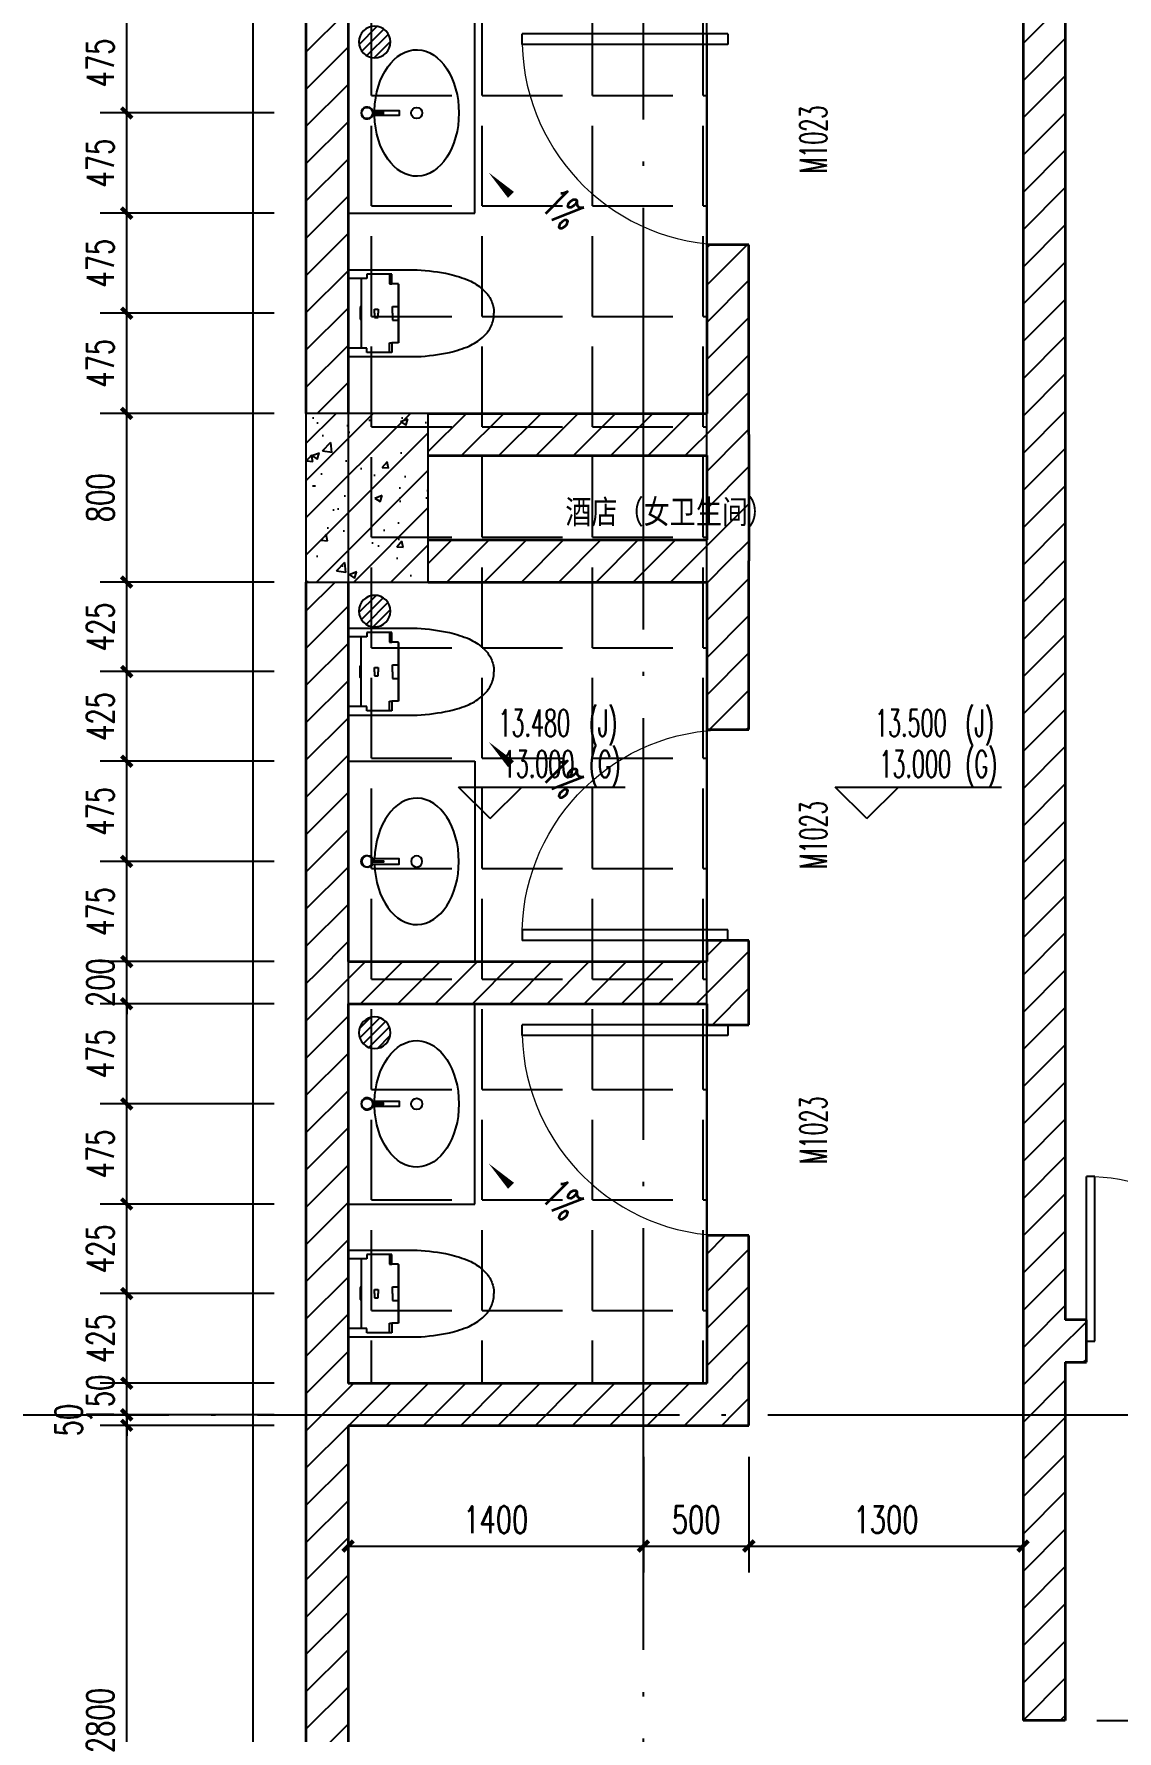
# Model space of a CAD drawing. Header units: millimetres. Extents: x 434053 to 1059003, y -2417481 to 936527.
# Drawn here: x 547940 to 553075, y -2126572 to -2118522 of the extents above; entities that cross this region are included whole.
import ezdxf

# ---------------------------------------------------------------- set-up
doc = ezdxf.new("R2010")
doc.units = ezdxf.units.MM
doc.header["$LTSCALE"] = 1000
doc.header["$MEASUREMENT"] = 0
doc.linetypes.add('DOTE', pattern=[2.42, 2, -0.2, 0.02, -0.2])
doc.layers.get('Defpoints').update_dxf_attribs({"color": 6})
for name, color, linetype in [('A-ANNO-DIMS', 3, 'Continuous'), ('A-ANNO-ELEV', 3, 'Continuous'), ('A-AXIS', 16, 'DOTE'), ('A-COLS', 6, 'Continuous'), ('A-WALL-PATT', 8, 'Continuous'), ('DIM_SYMB', 3, 'Continuous'), ('fur2023', 252, 'Continuous'), ('PUB_HATCH', 8, 'Continuous'), ('PUB_TEXT', 7, 'Continuous'), ('STAIR', 2, 'Continuous'), ('WINDOW', 4, 'Continuous'), ('WINDOW_TEXT', 7, 'Continuous')]:
    doc.layers.add(name, color=color, linetype=linetype)
doc.layers.add('A-ANNO-TEXT', color=7, linetype='Continuous', lineweight=25)
doc.layers.add('A-WALL', color=5, linetype='Continuous', lineweight=35)
doc.styles.add('_TCH_DIM', font='SIMPLEX.shx', dxfattribs={"width": 0.8, "height": 3, "bigfont": 'GBCBIG.shx'})
doc.styles.add('_TCH_DIM_T3', font='SIMPLEX', dxfattribs={"width": 0.705882, "bigfont": 'GBCBIG'})
doc.styles.add('_TCH_WINDOW', font='SIMPLEX.shx', dxfattribs={"width": 0.8, "height": 3.5, "bigfont": 'GBCBIG.shx'})
doc.styles.add('TITXV', font='', dxfattribs={"width": 0.8})
doc.styles.get('TITXV').set_extended_font_data('SimSun')
doc.dimstyles.new('_TCH_ARCH&&50', dxfattribs={"dimtxt": 127.5, "dimasz": 50, "dimexe": 125, "dimexo": 150, "dimgap": 61.25, "dimtad": 1, "dimdec": 0, "dimzin": 0, "dimdsep": 46, "dimtxsty": '_TCH_DIM_T3', "dimblk": 'ARCHTICK', "dimcen": 0.09, "dimclrt": 7, "dimazin": 2, "dimtfac": 1, "dimtdec": 0, "dimtix": 1, "dimtmove": 2, "dimatfit": 3, "dimfxl": 1, "dimtolj": 1, "dimtzin": 0, "dimarcsym": 0})
pattern_1 = [(45, (-1713816.56, -1462893.01), (-88.388383, 88.388383), [])]

# ---------------------------------------------------------------- blocks, each defined once
blk = doc.blocks.new('A$C3E4953DA')
at = {"layer": 'A-AXIS'}
for p, q in [((-1950.7, -5859), (-1950.7, 16732.8)), ((-6200, 7356.3), (3500, 7356.3))]:
    blk.add_line(p, q, dxfattribs=at)
blk = doc.blocks.new('dgasdgghVanity 2')
blk.add_line((484.4, 487.3), (473.9, 487.3))
blk.add_lwpolyline([(0, 950), (0, 0), (600, 0), (600, 950)], close=True)
at = {"ltscale": 0.3}
for points in [[(484.4, 462.6), (358.2, 462.6), (358.2, 487.3), (484.4, 487.3)], [(484.2, 478.2), (432, 478.2), (432, 471.7), (484.2, 471.7)]]:
    blk.add_lwpolyline(points, dxfattribs=at)
for centre, radius in [((275, 475), 26.7), ((510, 475), 26)]:
    blk.add_circle(centre, radius, dxfattribs=at)
blk.add_arc((510, 475), 28.6, 205.583, 154.417, dxfattribs=at)
at = {"ltscale": 0.3, "extrusion": (0, 0, -1)}
blk.add_ellipse((275, 475), major_axis=(0, 300), ratio=0.666667, start_param=1.611975, end_param=7.812803, dxfattribs=at)
blk = doc.blocks.new('dgasdgghCES9786-2')
for p, q in [((0, 205.7), (328.7, 205.7)), ((0, 205.7), (0, -205.7)), ((89.9, 165.1), (0, 165.1)), ((89.9, 165.1), (0, 165.1)), ((62.8, 165.1), (62.8, -165.1)), ((196.7, 185.5), (89.9, 185.5)), ((89.9, 185.5), (89.9, 165.1)), ((89.9, 185.5), (89.9, 165.1)), ((208.7, 185.5), (196.7, 185.5)), ((196.7, 185.5), (196.7, 139.9)), ((208.7, 139.9), (208.7, 185.5)), ((196.7, 139.9), (208.7, 139.9)), ((240, 139.9), (208.7, 139.9)), ((240, -137.4), (240, 139.9)), ((240, 137.4), (240, -139.9)), ((57.8, 27.4), (57.8, -27.4)), ((126, 0), (126, 19.6)), ((126, 19.6), (142.9, 19.6)), ((126, 0), (126, -19.6)), ((142.9, 19.6), (142.9, 0)), ((142.9, -19.6), (142.9, 0)), ((210.8, 0), (210.8, 32.1)), ((210.8, 32.1), (240, 32.1)), ((210.8, 0), (210.8, -32.1)), ((126, -19.6), (142.9, -19.6)), ((210.8, -32.1), (240, -32.1)), ((196.7, -185.5), (196.7, -139.9)), ((196.7, -139.9), (208.7, -139.9)), ((240, -139.9), (208.7, -139.9)), ((208.7, -139.9), (208.7, -185.5)), ((89.9, -165.1), (0, -165.1)), ((0, -205.7), (328.7, -205.7)), ((89.9, -185.5), (89.9, -165.1)), ((196.7, -185.5), (89.9, -185.5)), ((208.7, -185.5), (196.7, -185.5))]:
    blk.add_line(p, q)
at = {"elevation": 0}
for points in [[(328.7, 205.7, -0.036975), (483.7, 185.8, -0.031573), (576.5, 155.9, -0.063048), (640.8, 114.5, -0.079558), (674.9, 74.1, -0.085202), (694.7, 19, -0.029079), (695, 0, -0.420896)], [(328.7, -205.7, 0.036975), (483.7, -185.8, 0.031573), (576.5, -155.9, 0.063048), (640.8, -114.5, 0.079558), (674.9, -74.1, 0.085202), (694.7, -19, 0.029079), (695, 0, 0.420896)]]:
    blk.add_lwpolyline(points, format="xyb", dxfattribs=at)
for points in [[(62.8, 33), (57.6, 27.1)], [(62.8, -33), (57.6, -27.1)]]:
    blk.add_lwpolyline(points, dxfattribs=at)
blk = doc.blocks.new('adfasdfdgdf')
at = {"layer": 'fur2023', "rotation": 180}
for p in [(-5000, 15525.7, 0), (-5000, 10825.7, 0)]:
    blk.add_blockref('dgasdgghVanity 2', p, dxfattribs=at)
at = {"layer": 'fur2023', "extrusion": (-0.103799, 1.34073e-13, -0.994598), "xscale": -1, "rotation": 89.99999925633088}
for p in [(-14100.7, 5569.8, 581.3), (-9450.7, 5569.8, 581.3)]:
    blk.add_blockref('dgasdgghCES9786-2', p, dxfattribs=at)
at = {"layer": 'fur2023', "extrusion": (-0.103799, -1.33449e-13, -0.994598), "rotation": 270.000000743669}
blk.add_blockref('dgasdgghCES9786-2', (-12400.7, 5569.8, 581.3), dxfattribs=at)
at = {"layer": 'fur2023', "xscale": -1}
blk.add_blockref('dgasdgghVanity 2', (-5000, 11025.7, 0), dxfattribs=at)
blk = doc.blocks.new('fdshf')
at = {"layer": 'STAIR'}
h = blk.add_hatch(dxfattribs=at)
h.set_pattern_fill('ANSI31', color=8, scale=20, style=0)
h.set_pattern_definition([(45, (-83487.75, 15410.437), (-22.45064, 22.45064), [])])
edge = h.paths.add_edge_path()
edge.add_arc((0, 0), 75, 0, 360)
blk.add_circle((0, 0), 75, dxfattribs=at)
blk = doc.blocks.new('_ArchTick')
at = {"color": 0, "linetype": 'ByBlock', "const_width": 0.4}
blk.add_lwpolyline([(-0.5, -0.5), (0.5, 0.5)], dxfattribs=at)
blk = doc.blocks.new('*D817')
at = {"layer": 'A-ANNO-DIMS', "color": 0, "lineweight": -2, "transparency": 16777216}
for p, q in [((552979.8, -2125071.7), (553686.3, -2125071.7)), ((553561.3, -2126521.7), (553561.3, -2125071.7)), ((552979.8, -2126521.7), (553686.3, -2126521.7))]:
    blk.add_line(p, q, dxfattribs=at)
at = {"layer": 'Defpoints', "color": 0, "transparency": 16777216}
for p in [(552829.8, -2125071.7), (553561.3, -2125071.7), (552829.8, -2126521.7)]:
    blk.add_point(p, dxfattribs=at)
at = {"layer": 'A-ANNO-DIMS', "color": 0, "lineweight": -2, "transparency": 16777216, "xscale": 50, "yscale": 50, "zscale": 50}
for p, rotation in [((553561.3, -2125071.7), 90), ((553561.3, -2126521.7), 270)]:
    blk.add_blockref('_ArchTick', p, dxfattribs=dict(at, rotation=rotation))
at = {"layer": 'A-ANNO-DIMS', "color": 7, "transparency": 16777216, "insert": (553436.3, -2125796.7), "char_height": 127.5, "attachment_point": 5, "rotation": 90, "style": '_TCH_DIM_T3'}
blk.add_mtext('\\A1;1450', dxfattribs=at)
blk = doc.blocks.new('*D818')
at = {"layer": 'A-ANNO-DIMS', "color": 0, "lineweight": -2, "transparency": 16777216}
for p, q in [((552979.8, -2126521.7), (553686.3, -2126521.7)), ((553561.3, -2127921.7), (553561.3, -2126521.7)), ((552979.8, -2127921.7), (553686.3, -2127921.7))]:
    blk.add_line(p, q, dxfattribs=at)
at = {"layer": 'Defpoints', "color": 0, "transparency": 16777216}
for p in [(552829.8, -2126521.7), (553561.3, -2126521.7), (552829.8, -2127921.7)]:
    blk.add_point(p, dxfattribs=at)
at = {"layer": 'A-ANNO-DIMS', "color": 0, "lineweight": -2, "transparency": 16777216, "xscale": 50, "yscale": 50, "zscale": 50}
for p, rotation in [((553561.3, -2126521.7), 90), ((553561.3, -2127921.7), 270)]:
    blk.add_blockref('_ArchTick', p, dxfattribs=dict(at, rotation=rotation))
at = {"layer": 'A-ANNO-DIMS', "color": 7, "transparency": 16777216, "insert": (553436.3, -2127221.7), "char_height": 127.5, "attachment_point": 5, "rotation": 90, "style": '_TCH_DIM_T3'}
blk.add_mtext('\\A1;1400', dxfattribs=at)
blk = doc.blocks.new('*D824')
at = {"layer": 'A-ANNO-DIMS', "color": 0, "lineweight": -2, "transparency": 16777216}
for p, q in [((551329.8, -2125271.7), (551329.8, -2125819.1)), ((552629.8, -2125271.7), (552629.8, -2125819.1)), ((551329.8, -2125694.1), (552629.8, -2125694.1))]:
    blk.add_line(p, q, dxfattribs=at)
at = {"layer": 'Defpoints', "color": 0, "transparency": 16777216}
for p in [(551329.8, -2125121.7), (552629.8, -2125121.7), (552629.8, -2125694.1)]:
    blk.add_point(p, dxfattribs=at)
at = {"layer": 'A-ANNO-DIMS', "color": 0, "lineweight": -2, "transparency": 16777216, "xscale": 50, "yscale": 50, "zscale": 50, "rotation": 180}
blk.add_blockref('_ArchTick', (551329.8, -2125694.1), dxfattribs=at)
at = {"layer": 'A-ANNO-DIMS', "color": 0, "lineweight": -2, "transparency": 16777216, "xscale": 50, "yscale": 50, "zscale": 50}
blk.add_blockref('_ArchTick', (552629.8, -2125694.1), dxfattribs=at)
at = {"layer": 'A-ANNO-DIMS', "color": 7, "transparency": 16777216, "insert": (551979.8, -2125569.1), "char_height": 127.5, "attachment_point": 5, "style": '_TCH_DIM_T3'}
blk.add_mtext('\\A1;1300', dxfattribs=at)
blk = doc.blocks.new('*D825')
at = {"layer": 'A-ANNO-DIMS', "color": 0, "lineweight": -2, "transparency": 16777216}
for p, q in [((550829.8, -2125271.7), (550829.8, -2125819.1)), ((551329.8, -2125271.7), (551329.8, -2125819.1)), ((550829.8, -2125694.1), (551329.8, -2125694.1))]:
    blk.add_line(p, q, dxfattribs=at)
at = {"layer": 'Defpoints', "color": 0, "transparency": 16777216}
for p in [(550829.8, -2125121.7), (551329.8, -2125121.7), (551329.8, -2125694.1)]:
    blk.add_point(p, dxfattribs=at)
at = {"layer": 'A-ANNO-DIMS', "color": 0, "lineweight": -2, "transparency": 16777216, "xscale": 50, "yscale": 50, "zscale": 50, "rotation": 180}
blk.add_blockref('_ArchTick', (550829.8, -2125694.1), dxfattribs=at)
at = {"layer": 'A-ANNO-DIMS', "color": 0, "lineweight": -2, "transparency": 16777216, "xscale": 50, "yscale": 50, "zscale": 50}
blk.add_blockref('_ArchTick', (551329.8, -2125694.1), dxfattribs=at)
at = {"layer": 'A-ANNO-DIMS', "color": 7, "transparency": 16777216, "insert": (551079.8, -2125569.1), "char_height": 127.5, "attachment_point": 5, "style": '_TCH_DIM_T3'}
blk.add_mtext('\\A1;500', dxfattribs=at)
blk = doc.blocks.new('*D826')
at = {"layer": 'A-ANNO-DIMS', "color": 0, "lineweight": -2, "transparency": 16777216}
for p, q in [((549429.8, -2125271.7), (549429.8, -2125819.1)), ((550829.8, -2125271.7), (550829.8, -2125819.1)), ((549429.8, -2125694.1), (550829.8, -2125694.1))]:
    blk.add_line(p, q, dxfattribs=at)
at = {"layer": 'Defpoints', "color": 0, "transparency": 16777216}
for p in [(549429.8, -2125121.7), (550829.8, -2125121.7), (550829.8, -2125694.1)]:
    blk.add_point(p, dxfattribs=at)
at = {"layer": 'A-ANNO-DIMS', "color": 0, "lineweight": -2, "transparency": 16777216, "xscale": 50, "yscale": 50, "zscale": 50, "rotation": 180}
blk.add_blockref('_ArchTick', (549429.8, -2125694.1), dxfattribs=at)
at = {"layer": 'A-ANNO-DIMS', "color": 0, "lineweight": -2, "transparency": 16777216, "xscale": 50, "yscale": 50, "zscale": 50}
blk.add_blockref('_ArchTick', (550829.8, -2125694.1), dxfattribs=at)
at = {"layer": 'A-ANNO-DIMS', "color": 7, "transparency": 16777216, "insert": (550129.8, -2125569.1), "char_height": 127.5, "attachment_point": 5, "style": '_TCH_DIM_T3'}
blk.add_mtext('\\A1;1400', dxfattribs=at)
blk = doc.blocks.new('*D850')
at = {"layer": 'A-ANNO-DIMS', "color": 0, "lineweight": -2, "transparency": 16777216}
for p, q in [((549079.8, -2125121.7), (548254.8, -2125121.7)), ((548379.8, -2127921.7), (548379.8, -2125121.7)), ((549079.8, -2127921.7), (548254.8, -2127921.7))]:
    blk.add_line(p, q, dxfattribs=at)
at = {"layer": 'Defpoints', "color": 0, "transparency": 16777216}
for p in [(548379.8, -2125121.7), (549229.8, -2125121.7), (549229.8, -2127921.7)]:
    blk.add_point(p, dxfattribs=at)
at = {"layer": 'A-ANNO-DIMS', "color": 0, "lineweight": -2, "transparency": 16777216, "xscale": 50, "yscale": 50, "zscale": 50}
for p, rotation in [((548379.8, -2125121.7), 90), ((548379.8, -2127921.7), 270)]:
    blk.add_blockref('_ArchTick', p, dxfattribs=dict(at, rotation=rotation))
at = {"layer": 'A-ANNO-DIMS', "color": 7, "transparency": 16777216, "insert": (548254.8, -2126521.7), "char_height": 127.5, "attachment_point": 5, "rotation": 90, "style": '_TCH_DIM_T3'}
blk.add_mtext('\\A1;2800', dxfattribs=at)
blk = doc.blocks.new('*D851')
at = {"layer": 'A-ANNO-DIMS', "color": 0, "lineweight": -2, "transparency": 16777216}
for p, q in [((548379.8, -2125071.7), (548379.8, -2125021.7)), ((549079.8, -2125071.7), (548254.8, -2125071.7)), ((548379.8, -2125121.7), (548379.8, -2125071.7)), ((549079.8, -2125121.7), (548254.8, -2125121.7)), ((548379.8, -2125121.7), (548379.8, -2125171.7))]:
    blk.add_line(p, q, dxfattribs=at)
at = {"layer": 'Defpoints', "color": 0, "transparency": 16777216}
for p in [(548379.8, -2125071.7), (549229.8, -2125071.7), (549229.8, -2125121.7)]:
    blk.add_point(p, dxfattribs=at)
at = {"layer": 'A-ANNO-DIMS', "color": 0, "lineweight": -2, "transparency": 16777216, "xscale": 50, "yscale": 50, "zscale": 50}
for p, rotation in [((548379.8, -2125071.7), 270), ((548379.8, -2125121.7), 90)]:
    blk.add_blockref('_ArchTick', p, dxfattribs=dict(at, rotation=rotation))
at = {"layer": 'A-ANNO-DIMS', "color": 7, "transparency": 16777216, "insert": (548104.8, -2125096.7), "char_height": 127.5, "attachment_point": 5, "rotation": 90, "style": '_TCH_DIM_T3'}
blk.add_mtext('\\A1;50', dxfattribs=at)
blk = doc.blocks.new('*D852')
at = {"layer": 'A-ANNO-DIMS', "color": 0, "lineweight": -2, "transparency": 16777216}
for p, q in [((548379.8, -2124921.7), (548379.8, -2124871.7)), ((549079.8, -2124921.7), (548254.8, -2124921.7)), ((548379.8, -2125071.7), (548379.8, -2124921.7)), ((549079.8, -2125071.7), (548254.8, -2125071.7)), ((548379.8, -2125071.7), (548379.8, -2125121.7))]:
    blk.add_line(p, q, dxfattribs=at)
at = {"layer": 'Defpoints', "color": 0, "transparency": 16777216}
for p in [(548379.8, -2124921.7), (549229.8, -2124921.7), (549229.8, -2125071.7)]:
    blk.add_point(p, dxfattribs=at)
at = {"layer": 'A-ANNO-DIMS', "color": 0, "lineweight": -2, "transparency": 16777216, "xscale": 50, "yscale": 50, "zscale": 50}
for p, rotation in [((548379.8, -2124921.7), 270), ((548379.8, -2125071.7), 90)]:
    blk.add_blockref('_ArchTick', p, dxfattribs=dict(at, rotation=rotation))
at = {"layer": 'A-ANNO-DIMS', "color": 7, "transparency": 16777216, "insert": (548254.8, -2124996.7), "char_height": 127.5, "attachment_point": 5, "rotation": 90, "style": '_TCH_DIM_T3'}
blk.add_mtext('\\A1;150', dxfattribs=at)
blk = doc.blocks.new('*D853')
at = {"layer": 'A-ANNO-DIMS', "color": 0, "lineweight": -2, "transparency": 16777216}
for p, q in [((549079.8, -2124496.7), (548254.8, -2124496.7)), ((548379.8, -2124921.7), (548379.8, -2124496.7)), ((549079.8, -2124921.7), (548254.8, -2124921.7))]:
    blk.add_line(p, q, dxfattribs=at)
at = {"layer": 'Defpoints', "color": 0, "transparency": 16777216}
for p in [(548379.8, -2124496.7), (549229.8, -2124496.7), (549229.8, -2124921.7)]:
    blk.add_point(p, dxfattribs=at)
at = {"layer": 'A-ANNO-DIMS', "color": 0, "lineweight": -2, "transparency": 16777216, "xscale": 50, "yscale": 50, "zscale": 50}
for p, rotation in [((548379.8, -2124496.7), 90), ((548379.8, -2124921.7), 270)]:
    blk.add_blockref('_ArchTick', p, dxfattribs=dict(at, rotation=rotation))
at = {"layer": 'A-ANNO-DIMS', "color": 7, "transparency": 16777216, "insert": (548254.8, -2124709.2), "char_height": 127.5, "attachment_point": 5, "rotation": 90, "style": '_TCH_DIM_T3'}
blk.add_mtext('\\A1;425', dxfattribs=at)
blk = doc.blocks.new('*D854')
at = {"layer": 'A-ANNO-DIMS', "color": 0, "lineweight": -2, "transparency": 16777216}
for p, q in [((549079.8, -2124071.7), (548254.8, -2124071.7)), ((548379.8, -2124496.7), (548379.8, -2124071.7)), ((549079.8, -2124496.7), (548254.8, -2124496.7))]:
    blk.add_line(p, q, dxfattribs=at)
at = {"layer": 'Defpoints', "color": 0, "transparency": 16777216}
for p in [(548379.8, -2124071.7), (549229.8, -2124071.7), (549229.8, -2124496.7)]:
    blk.add_point(p, dxfattribs=at)
at = {"layer": 'A-ANNO-DIMS', "color": 0, "lineweight": -2, "transparency": 16777216, "xscale": 50, "yscale": 50, "zscale": 50}
for p, rotation in [((548379.8, -2124071.7), 90), ((548379.8, -2124496.7), 270)]:
    blk.add_blockref('_ArchTick', p, dxfattribs=dict(at, rotation=rotation))
at = {"layer": 'A-ANNO-DIMS', "color": 7, "transparency": 16777216, "insert": (548254.8, -2124284.2), "char_height": 127.5, "attachment_point": 5, "rotation": 90, "style": '_TCH_DIM_T3'}
blk.add_mtext('\\A1;425', dxfattribs=at)
blk = doc.blocks.new('*D855')
at = {"layer": 'A-ANNO-DIMS', "color": 0, "lineweight": -2, "transparency": 16777216}
for p, q in [((549079.8, -2123596.7), (548254.8, -2123596.7)), ((548379.8, -2124071.7), (548379.8, -2123596.7)), ((549079.8, -2124071.7), (548254.8, -2124071.7))]:
    blk.add_line(p, q, dxfattribs=at)
at = {"layer": 'Defpoints', "color": 0, "transparency": 16777216}
for p in [(548379.8, -2123596.7), (549229.8, -2123596.7), (549229.8, -2124071.7)]:
    blk.add_point(p, dxfattribs=at)
at = {"layer": 'A-ANNO-DIMS', "color": 0, "lineweight": -2, "transparency": 16777216, "xscale": 50, "yscale": 50, "zscale": 50}
for p, rotation in [((548379.8, -2123596.7), 90), ((548379.8, -2124071.7), 270)]:
    blk.add_blockref('_ArchTick', p, dxfattribs=dict(at, rotation=rotation))
at = {"layer": 'A-ANNO-DIMS', "color": 7, "transparency": 16777216, "insert": (548254.8, -2123834.2), "char_height": 127.5, "attachment_point": 5, "rotation": 90, "style": '_TCH_DIM_T3'}
blk.add_mtext('\\A1;475', dxfattribs=at)
blk = doc.blocks.new('*D856')
at = {"layer": 'A-ANNO-DIMS', "color": 0, "lineweight": -2, "transparency": 16777216}
for p, q in [((549079.8, -2123121.7), (548254.8, -2123121.7)), ((548379.8, -2123596.7), (548379.8, -2123121.7)), ((549079.8, -2123596.7), (548254.8, -2123596.7))]:
    blk.add_line(p, q, dxfattribs=at)
at = {"layer": 'Defpoints', "color": 0, "transparency": 16777216}
for p in [(548379.8, -2123121.7), (549229.8, -2123121.7), (549229.8, -2123596.7)]:
    blk.add_point(p, dxfattribs=at)
at = {"layer": 'A-ANNO-DIMS', "color": 0, "lineweight": -2, "transparency": 16777216, "xscale": 50, "yscale": 50, "zscale": 50}
for p, rotation in [((548379.8, -2123121.7), 90), ((548379.8, -2123596.7), 270)]:
    blk.add_blockref('_ArchTick', p, dxfattribs=dict(at, rotation=rotation))
at = {"layer": 'A-ANNO-DIMS', "color": 7, "transparency": 16777216, "insert": (548254.8, -2123359.2), "char_height": 127.5, "attachment_point": 5, "rotation": 90, "style": '_TCH_DIM_T3'}
blk.add_mtext('\\A1;475', dxfattribs=at)
blk = doc.blocks.new('*D857')
at = {"layer": 'A-ANNO-DIMS', "color": 0, "lineweight": -2, "transparency": 16777216}
for p, q in [((549079.8, -2122921.7), (548254.8, -2122921.7)), ((548379.8, -2122921.7), (548379.8, -2122871.7)), ((548379.8, -2123121.7), (548379.8, -2122921.7)), ((549079.8, -2123121.7), (548254.8, -2123121.7)), ((548379.8, -2123121.7), (548379.8, -2123171.7))]:
    blk.add_line(p, q, dxfattribs=at)
at = {"layer": 'Defpoints', "color": 0, "transparency": 16777216}
for p in [(548379.8, -2122921.7), (549229.8, -2122921.7), (549229.8, -2123121.7)]:
    blk.add_point(p, dxfattribs=at)
at = {"layer": 'A-ANNO-DIMS', "color": 0, "lineweight": -2, "transparency": 16777216, "xscale": 50, "yscale": 50, "zscale": 50}
for p, rotation in [((548379.8, -2122921.7), 270), ((548379.8, -2123121.7), 90)]:
    blk.add_blockref('_ArchTick', p, dxfattribs=dict(at, rotation=rotation))
at = {"layer": 'A-ANNO-DIMS', "color": 7, "transparency": 16777216, "insert": (548254.8, -2123021.7), "char_height": 127.5, "attachment_point": 5, "rotation": 90, "style": '_TCH_DIM_T3'}
blk.add_mtext('\\A1;200', dxfattribs=at)
blk = doc.blocks.new('*D858')
at = {"layer": 'A-ANNO-DIMS', "color": 0, "lineweight": -2, "transparency": 16777216}
for p, q in [((549079.8, -2122446.7), (548254.8, -2122446.7)), ((548379.8, -2122921.7), (548379.8, -2122446.7)), ((549079.8, -2122921.7), (548254.8, -2122921.7))]:
    blk.add_line(p, q, dxfattribs=at)
at = {"layer": 'Defpoints', "color": 0, "transparency": 16777216}
for p in [(548379.8, -2122446.7), (549229.8, -2122446.7), (549229.8, -2122921.7)]:
    blk.add_point(p, dxfattribs=at)
at = {"layer": 'A-ANNO-DIMS', "color": 0, "lineweight": -2, "transparency": 16777216, "xscale": 50, "yscale": 50, "zscale": 50}
for p, rotation in [((548379.8, -2122446.7), 90), ((548379.8, -2122921.7), 270)]:
    blk.add_blockref('_ArchTick', p, dxfattribs=dict(at, rotation=rotation))
at = {"layer": 'A-ANNO-DIMS', "color": 7, "transparency": 16777216, "insert": (548254.8, -2122684.2), "char_height": 127.5, "attachment_point": 5, "rotation": 90, "style": '_TCH_DIM_T3'}
blk.add_mtext('\\A1;475', dxfattribs=at)
blk = doc.blocks.new('*D859')
at = {"layer": 'A-ANNO-DIMS', "color": 0, "lineweight": -2, "transparency": 16777216}
for p, q in [((549079.8, -2121971.7), (548254.8, -2121971.7)), ((548379.8, -2122446.7), (548379.8, -2121971.7)), ((549079.8, -2122446.7), (548254.8, -2122446.7))]:
    blk.add_line(p, q, dxfattribs=at)
at = {"layer": 'Defpoints', "color": 0, "transparency": 16777216}
for p in [(548379.8, -2121971.7), (549229.8, -2121971.7), (549229.8, -2122446.7)]:
    blk.add_point(p, dxfattribs=at)
at = {"layer": 'A-ANNO-DIMS', "color": 0, "lineweight": -2, "transparency": 16777216, "xscale": 50, "yscale": 50, "zscale": 50}
for p, rotation in [((548379.8, -2121971.7), 90), ((548379.8, -2122446.7), 270)]:
    blk.add_blockref('_ArchTick', p, dxfattribs=dict(at, rotation=rotation))
at = {"layer": 'A-ANNO-DIMS', "color": 7, "transparency": 16777216, "insert": (548254.8, -2122209.2), "char_height": 127.5, "attachment_point": 5, "rotation": 90, "style": '_TCH_DIM_T3'}
blk.add_mtext('\\A1;475', dxfattribs=at)
blk = doc.blocks.new('*D860')
at = {"layer": 'A-ANNO-DIMS', "color": 0, "lineweight": -2, "transparency": 16777216}
for p, q in [((549079.8, -2121546.6), (548254.8, -2121546.6)), ((548379.8, -2121971.7), (548379.8, -2121546.6)), ((549079.8, -2121971.7), (548254.8, -2121971.7))]:
    blk.add_line(p, q, dxfattribs=at)
at = {"layer": 'Defpoints', "color": 0, "transparency": 16777216}
for p in [(548379.8, -2121546.6), (549229.8, -2121546.6), (549229.8, -2121971.7)]:
    blk.add_point(p, dxfattribs=at)
at = {"layer": 'A-ANNO-DIMS', "color": 0, "lineweight": -2, "transparency": 16777216, "xscale": 50, "yscale": 50, "zscale": 50}
for p, rotation in [((548379.8, -2121546.6), 90), ((548379.8, -2121971.7), 270)]:
    blk.add_blockref('_ArchTick', p, dxfattribs=dict(at, rotation=rotation))
at = {"layer": 'A-ANNO-DIMS', "color": 7, "transparency": 16777216, "insert": (548254.8, -2121759.2), "char_height": 127.5, "attachment_point": 5, "rotation": 90, "style": '_TCH_DIM_T3'}
blk.add_mtext('\\A1;425', dxfattribs=at)
blk = doc.blocks.new('*D861')
at = {"layer": 'A-ANNO-DIMS', "color": 0, "lineweight": -2, "transparency": 16777216}
for p, q in [((549079.8, -2121121.7), (548254.8, -2121121.7)), ((548379.8, -2121546.6), (548379.8, -2121121.7)), ((549079.8, -2121546.6), (548254.8, -2121546.6))]:
    blk.add_line(p, q, dxfattribs=at)
at = {"layer": 'Defpoints', "color": 0, "transparency": 16777216}
for p in [(548379.8, -2121121.7), (549229.8, -2121121.7), (549229.8, -2121546.6)]:
    blk.add_point(p, dxfattribs=at)
at = {"layer": 'A-ANNO-DIMS', "color": 0, "lineweight": -2, "transparency": 16777216, "xscale": 50, "yscale": 50, "zscale": 50}
for p, rotation in [((548379.8, -2121121.7), 90), ((548379.8, -2121546.6), 270)]:
    blk.add_blockref('_ArchTick', p, dxfattribs=dict(at, rotation=rotation))
at = {"layer": 'A-ANNO-DIMS', "color": 7, "transparency": 16777216, "insert": (548254.8, -2121334.2), "char_height": 127.5, "attachment_point": 5, "rotation": 90, "style": '_TCH_DIM_T3'}
blk.add_mtext('\\A1;425', dxfattribs=at)
blk = doc.blocks.new('*D862')
at = {"layer": 'A-ANNO-DIMS', "color": 0, "lineweight": -2, "transparency": 16777216}
for p, q in [((549079.8, -2120321.7), (548254.8, -2120321.7)), ((548379.8, -2121121.7), (548379.8, -2120321.7)), ((549079.8, -2121121.7), (548254.8, -2121121.7))]:
    blk.add_line(p, q, dxfattribs=at)
at = {"layer": 'Defpoints', "color": 0, "transparency": 16777216}
for p in [(548379.8, -2120321.7), (549229.8, -2120321.7), (549229.8, -2121121.7)]:
    blk.add_point(p, dxfattribs=at)
at = {"layer": 'A-ANNO-DIMS', "color": 0, "lineweight": -2, "transparency": 16777216, "xscale": 50, "yscale": 50, "zscale": 50}
for p, rotation in [((548379.8, -2120321.7), 90), ((548379.8, -2121121.7), 270)]:
    blk.add_blockref('_ArchTick', p, dxfattribs=dict(at, rotation=rotation))
at = {"layer": 'A-ANNO-DIMS', "color": 7, "transparency": 16777216, "insert": (548254.8, -2120721.7), "char_height": 127.5, "attachment_point": 5, "rotation": 90, "style": '_TCH_DIM_T3'}
blk.add_mtext('\\A1;800', dxfattribs=at)
blk = doc.blocks.new('*D863')
at = {"layer": 'A-ANNO-DIMS', "color": 0, "lineweight": -2, "transparency": 16777216}
for p, q in [((549079.8, -2119846.6), (548254.8, -2119846.6)), ((548379.8, -2120321.7), (548379.8, -2119846.6)), ((549079.8, -2120321.7), (548254.8, -2120321.7))]:
    blk.add_line(p, q, dxfattribs=at)
at = {"layer": 'Defpoints', "color": 0, "transparency": 16777216}
for p in [(548379.8, -2119846.6), (549229.8, -2119846.6), (549229.8, -2120321.7)]:
    blk.add_point(p, dxfattribs=at)
at = {"layer": 'A-ANNO-DIMS', "color": 0, "lineweight": -2, "transparency": 16777216, "xscale": 50, "yscale": 50, "zscale": 50}
for p, rotation in [((548379.8, -2119846.6), 90), ((548379.8, -2120321.7), 270)]:
    blk.add_blockref('_ArchTick', p, dxfattribs=dict(at, rotation=rotation))
at = {"layer": 'A-ANNO-DIMS', "color": 7, "transparency": 16777216, "insert": (548254.8, -2120084.2), "char_height": 127.5, "attachment_point": 5, "rotation": 90, "style": '_TCH_DIM_T3'}
blk.add_mtext('\\A1;475', dxfattribs=at)
blk = doc.blocks.new('*D864')
at = {"layer": 'A-ANNO-DIMS', "color": 0, "lineweight": -2, "transparency": 16777216}
for p, q in [((549079.8, -2119371.7), (548254.8, -2119371.7)), ((548379.8, -2119846.6), (548379.8, -2119371.7)), ((549079.8, -2119846.6), (548254.8, -2119846.6))]:
    blk.add_line(p, q, dxfattribs=at)
at = {"layer": 'Defpoints', "color": 0, "transparency": 16777216}
for p in [(548379.8, -2119371.7), (549229.8, -2119371.7), (549229.8, -2119846.6)]:
    blk.add_point(p, dxfattribs=at)
at = {"layer": 'A-ANNO-DIMS', "color": 0, "lineweight": -2, "transparency": 16777216, "xscale": 50, "yscale": 50, "zscale": 50}
for p, rotation in [((548379.8, -2119371.7), 90), ((548379.8, -2119846.6), 270)]:
    blk.add_blockref('_ArchTick', p, dxfattribs=dict(at, rotation=rotation))
at = {"layer": 'A-ANNO-DIMS', "color": 7, "transparency": 16777216, "insert": (548254.8, -2119609.2), "char_height": 127.5, "attachment_point": 5, "rotation": 90, "style": '_TCH_DIM_T3'}
blk.add_mtext('\\A1;475', dxfattribs=at)
blk = doc.blocks.new('*D865')
at = {"layer": 'A-ANNO-DIMS', "color": 0, "lineweight": -2, "transparency": 16777216}
for p, q in [((549079.8, -2118896.7), (548254.8, -2118896.7)), ((548379.8, -2119371.7), (548379.8, -2118896.7)), ((549079.8, -2119371.7), (548254.8, -2119371.7))]:
    blk.add_line(p, q, dxfattribs=at)
at = {"layer": 'Defpoints', "color": 0, "transparency": 16777216}
for p in [(548379.8, -2118896.7), (549229.8, -2118896.7), (549229.8, -2119371.7)]:
    blk.add_point(p, dxfattribs=at)
at = {"layer": 'A-ANNO-DIMS', "color": 0, "lineweight": -2, "transparency": 16777216, "xscale": 50, "yscale": 50, "zscale": 50}
for p, rotation in [((548379.8, -2118896.7), 90), ((548379.8, -2119371.7), 270)]:
    blk.add_blockref('_ArchTick', p, dxfattribs=dict(at, rotation=rotation))
at = {"layer": 'A-ANNO-DIMS', "color": 7, "transparency": 16777216, "insert": (548254.8, -2119134.2), "char_height": 127.5, "attachment_point": 5, "rotation": 90, "style": '_TCH_DIM_T3'}
blk.add_mtext('\\A1;475', dxfattribs=at)
blk = doc.blocks.new('*D866')
at = {"layer": 'A-ANNO-DIMS', "color": 0, "lineweight": -2, "transparency": 16777216}
for p, q in [((549079.8, -2118421.7), (548254.8, -2118421.7)), ((548379.8, -2118896.7), (548379.8, -2118421.7)), ((549079.8, -2118896.7), (548254.8, -2118896.7))]:
    blk.add_line(p, q, dxfattribs=at)
at = {"layer": 'Defpoints', "color": 0, "transparency": 16777216}
for p in [(548379.8, -2118421.7), (549229.8, -2118421.7), (549229.8, -2118896.7)]:
    blk.add_point(p, dxfattribs=at)
at = {"layer": 'A-ANNO-DIMS', "color": 0, "lineweight": -2, "transparency": 16777216, "xscale": 50, "yscale": 50, "zscale": 50}
for p, rotation in [((548379.8, -2118421.7), 90), ((548379.8, -2118896.7), 270)]:
    blk.add_blockref('_ArchTick', p, dxfattribs=dict(at, rotation=rotation))
at = {"layer": 'A-ANNO-DIMS', "color": 7, "transparency": 16777216, "insert": (548254.8, -2118659.2), "char_height": 127.5, "attachment_point": 5, "rotation": 90, "style": '_TCH_DIM_T3'}
blk.add_mtext('\\A1;475', dxfattribs=at)
blk = doc.blocks.new('$DorLib2D$00000002')
for p, q in [((-0.5, 0), (-0.5, 0.4875)), ((-0.475, 0.4875), (-0.5, 0.4875)), ((-0.475, 0), (-0.475, 0.4875)), ((0.475, 0), (0.475, 0.4875)), ((0.475, 0.4875), (0.5, 0.4875)), ((0.5, 0), (0.5, 0.4875)), ((-0.5, 0), (-0.475, 0)), ((0.5, 0), (0.475, 0))]:
    blk.add_line(p, q)
at = {"lineweight": 13}
for centre, start, end in [((-0.4875, 0), 0, 88.5307), ((0.4875, 0), 91.4693, 180)]:
    blk.add_arc(centre, 0.4875, start, end, dxfattribs=at)
blk = doc.blocks.new('$DorLib2D$00000001')
for p, q in [((0.45, 0.975), (0.5, 0.975)), ((0.45, 0), (0.45, 0.975)), ((0.5, 0), (0.5, 0.975)), ((0.5, 0), (0.45, 0))]:
    blk.add_line(p, q)
at = {"lineweight": 13}
blk.add_arc((0.475, 0), 0.975, 91.46928, 180, dxfattribs=at)

msp = doc.modelspace()

# ---------------------------------------------------------------- hatches: boundary and pattern name
at = {"layer": 'A-WALL-PATT'}
h = msp.add_hatch(dxfattribs=at)
h.set_pattern_fill('普通砖', color=256, scale=50, style=0)
h.set_pattern_definition(pattern_1)
h.paths.add_polyline_path([(552829.8, -2116121.7), (552629.8, -2116321.7), (552629.8, -2124721.7), (552763.1, -2124721.7), (552829.8, -2124621.7)])
h = msp.add_hatch(dxfattribs=at)
h.set_pattern_fill('普通砖', color=256, scale=50, style=0)
h.set_pattern_definition(pattern_1)
h.paths.add_polyline_path([(549229.8, -2120321.7), (549429.8, -2120321.7), (549429.8, -2118421.7), (549329.8, -2118321.7), (549229.8, -2118421.7)])
h = msp.add_hatch(dxfattribs=at)
h.set_pattern_fill('普通砖', color=256, scale=50, style=0)
h.set_pattern_definition(pattern_1)
h.paths.add_polyline_path([(551329.8, -2120421.7), (551329.8, -2119521.7), (551129.8, -2119521.7), (551129.8, -2120321.7), (551196.4, -2120421.7)])
h = msp.add_hatch(dxfattribs=at)
h.set_pattern_fill('钢筋混凝土', color=256, scale=50, style=0)
h.set_pattern_definition([(45, (-1713816.56, -1462982.77), (-88.3883476, 88.3883476), []), (50, (-1713816.56, -1462982.77), (358.63009, -31.376067), [37.5, -412.5]), (355, (-1713816.56, -1462982.77), (-69.375667, 376.096067), [30, -330]), (100.4514, (-1713786.68, -1462985.4), (289.25469, 344.71977), [31.870095, -350.571056]), (46.1842, (-1713816.56, -1462882.77), (533.620524, -82.75951), [56.25, -618.75]), (96.6356, (-1713772.1, -1462889.67), (467.33135, 487.05894), [47.80514, -525.8565]), (351.1842, (-1713816.56, -1462882.77), (467.33097, 487.0593), [45, -495]), (21, (-1713766.56, -1462907.77), (298.453526, -201.309445), [37.5, -412.5]), (326, (-1713766.56, -1462907.77), (121.657666, 362.57502), [30, -330]), (71.4514, (-1713741.7, -1462924.55), (420.111314, 161.26525), [31.870095, -350.571056]), (37.5, (-1713816.56, -1462982.77), (6.079928, 166.446927), [0, -326, 0, -335, 0, -331.25]), (7.5, (-1713816.56, -1462982.77), (131.534769, 197.205856), [0, -191, 0, -318.5, 0, -126.25]), (327.5, (-1713928.06, -1462982.77), (266.911218, -11.277436), [0, -125, 0, -390, 0, -517.5]), (317.5, (-1713978.06, -1462982.77), (291.593085, 50.052491), [0, -162.5, 0, -259, 0, -367.5])])
h.paths.add_polyline_path([(549229.8, -2120321.7), (549229.8, -2121121.7), (549809.8, -2121121.7), (549809.8, -2120321.7)])
h = msp.add_hatch(dxfattribs=at)
h.set_pattern_fill('普通砖', color=256, scale=50, style=0)
h.set_pattern_definition(pattern_1)
h.paths.add_polyline_path([(549809.8, -2120321.7), (549809.8, -2120521.7), (551129.8, -2120521.7), (551196.4, -2120421.7), (551129.8, -2120321.7)])
h = msp.add_hatch(dxfattribs=at)
h.set_pattern_fill('普通砖', color=256, scale=50, style=0)
h.set_pattern_definition(pattern_1)
h.paths.add_polyline_path([(551196.4, -2120421.7), (551129.8, -2120521.7), (551129.8, -2120921.7), (551196.4, -2121021.7), (551329.8, -2121021.7), (551329.8, -2120421.7)])
h = msp.add_hatch(dxfattribs=at)
h.set_pattern_fill('普通砖', color=256, scale=50, style=0)
h.set_pattern_definition(pattern_1)
h.paths.add_polyline_path([(549809.8, -2120921.7), (549809.8, -2121121.7), (551129.8, -2121121.7), (551196.4, -2121021.7), (551129.8, -2120921.7)])
h = msp.add_hatch(dxfattribs=at)
h.set_pattern_fill('普通砖', color=256, scale=50, style=0)
h.set_pattern_definition(pattern_1)
h.paths.add_polyline_path([(551129.8, -2121121.7), (551129.8, -2121821.7), (551329.8, -2121821.7), (551329.8, -2121021.7), (551196.4, -2121021.7)])
h = msp.add_hatch(dxfattribs=at)
h.set_pattern_fill('普通砖', color=256, scale=50, style=0)
h.set_pattern_definition(pattern_1)
h.paths.add_polyline_path([(549429.8, -2121121.7), (549229.8, -2121121.7), (549229.8, -2122921.7), (549329.8, -2123021.7), (549429.8, -2122921.7)])
h = msp.add_hatch(dxfattribs=at)
h.set_pattern_fill('普通砖', color=256, scale=50, style=0)
h.set_pattern_definition(pattern_1)
h.paths.add_polyline_path([(551329.8, -2123021.7), (551329.8, -2122821.7), (551129.8, -2122821.7), (551129.8, -2122921.7), (551196.4, -2123021.7)])
h = msp.add_hatch(dxfattribs=at)
h.set_pattern_fill('普通砖', color=256, scale=50, style=0)
h.set_pattern_definition(pattern_1)
h.paths.add_polyline_path([(549229.8, -2123121.7), (549329.8, -2123021.7), (549229.8, -2122921.7)])
h = msp.add_hatch(dxfattribs=at)
h.set_pattern_fill('普通砖', color=256, scale=50, style=0)
h.set_pattern_definition(pattern_1)
h.paths.add_polyline_path([(549329.8, -2123021.7), (549429.8, -2123121.7), (551129.8, -2123121.7), (551196.4, -2123021.7), (551129.8, -2122921.7), (549429.8, -2122921.7)])
h = msp.add_hatch(dxfattribs=at)
h.set_pattern_fill('普通砖', color=256, scale=50, style=0)
h.set_pattern_definition(pattern_1)
h.paths.add_polyline_path([(549329.8, -2123021.7), (549229.8, -2123121.7), (549229.8, -2124921.7), (549329.8, -2125021.7), (549429.8, -2124921.7), (549429.8, -2123121.7)])
h = msp.add_hatch(dxfattribs=at)
h.set_pattern_fill('普通砖', color=256, scale=50, style=0)
h.set_pattern_definition(pattern_1)
h.paths.add_polyline_path([(551129.8, -2123121.7), (551129.8, -2123221.7), (551329.8, -2123221.7), (551329.8, -2123021.7), (551196.4, -2123021.7)])
h = msp.add_hatch(dxfattribs=at)
h.set_pattern_fill('普通砖', color=256, scale=50, style=0)
h.set_pattern_definition(pattern_1)
h.paths.add_polyline_path([(551329.8, -2125121.7), (551329.8, -2124221.7), (551129.8, -2124221.7), (551129.8, -2124921.7)])
h = msp.add_hatch(dxfattribs=at)
h.set_pattern_fill('普通砖', color=256, scale=50, style=0)
h.set_pattern_definition(pattern_1)
h.paths.add_polyline_path([(552829.8, -2124821.7), (552929.8, -2124821.7), (552929.8, -2124621.7), (552829.8, -2124621.7), (552763.1, -2124721.7)])
h = msp.add_hatch(dxfattribs=at)
h.set_pattern_fill('普通砖', color=256, scale=50, style=0)
h.set_pattern_definition(pattern_1)
h.paths.add_polyline_path([(552763.1, -2124721.7), (552629.8, -2124721.7), (552629.8, -2126521.7), (552829.8, -2126521.7), (552829.8, -2124821.7)])
h = msp.add_hatch(dxfattribs=at)
h.set_pattern_fill('普通砖', color=256, scale=50, style=0)
h.set_pattern_definition(pattern_1)
h.paths.add_polyline_path([(549229.8, -2125121.7), (549329.8, -2125021.7), (549229.8, -2124921.7)])
h = msp.add_hatch(dxfattribs=at)
h.set_pattern_fill('普通砖', color=256, scale=50, style=0)
h.set_pattern_definition(pattern_1)
h.paths.add_polyline_path([(549329.8, -2125021.7), (549429.8, -2125121.7), (551329.8, -2125121.7), (551129.8, -2124921.7), (549429.8, -2124921.7)])
h = msp.add_hatch(dxfattribs=at)
h.set_pattern_fill('普通砖', color=256, scale=50, style=0)
h.set_pattern_definition(pattern_1)
h.paths.add_polyline_path([(549329.8, -2125021.7), (549229.8, -2125121.7), (549229.8, -2128021.7), (549363.1, -2128021.7), (549429.8, -2127921.7), (549429.8, -2125121.7)])
at = {"layer": 'PUB_HATCH'}
h = msp.add_hatch(dxfattribs=at)
h.set_pattern_fill('ANGLE', color=256, scale=150)
h.set_pattern_definition([(0, (-12008267.05, -2016134.8), (0, 523.875), [381, -142.875]), (90, (-12008267.05, -2016134.8), (-523.875, 3e-14), [381, -142.875])])
h.paths.add_polyline_path([(551129.8, -2116321.7), (549429.8, -2116321.7), (549429.8, -2124921.7), (551129.8, -2124921.7)])

# ---------------------------------------------------------------- linework, layer by layer
at = {"layer": 'A-ANNO-ELEV'}
for p, q in [((550103.2, -2122243.8), (549953.2, -2122093.8)), ((549953.2, -2122093.8), (550742.6, -2122093.8)), ((550103.2, -2122243.8), (550253.2, -2122093.8)), ((551888.9, -2122243.8), (551738.9, -2122093.8)), ((551738.9, -2122093.8), (552528.2, -2122093.8)), ((551888.9, -2122243.8), (552038.9, -2122093.8))]:
    msp.add_line(p, q, dxfattribs=at)
at = {"layer": 'A-COLS'}
for p, q in [((549229.8, -2120321.7), (549229.8, -2121121.7)), ((549809.8, -2120321.7), (549229.8, -2120321.7)), ((549809.8, -2121121.7), (549809.8, -2120321.7)), ((549229.8, -2121121.7), (549809.8, -2121121.7))]:
    msp.add_line(p, q, dxfattribs=at)
at = {"layer": 'A-WALL'}
for p, q in [((552829.8, -2116121.7), (552829.8, -2124621.7)), ((552629.8, -2116321.7), (552629.8, -2124721.7)), ((549229.8, -2118421.7), (549229.8, -2120321.7)), ((549429.8, -2118421.7), (549429.8, -2120321.7)), ((551329.8, -2119521.7), (551129.8, -2119521.7)), ((551129.8, -2119521.7), (551129.8, -2120321.7)), ((551329.8, -2120421.7), (551329.8, -2119521.7)), ((549809.8, -2120321.7), (551129.8, -2120321.7)), ((551329.8, -2120421.7), (551329.8, -2121021.7)), ((549809.8, -2120521.7), (551129.8, -2120521.7)), ((551129.8, -2120521.7), (551129.8, -2120921.7)), ((549809.8, -2120921.7), (551129.8, -2120921.7)), ((551329.8, -2121821.7), (551329.8, -2121021.7)), ((549229.8, -2121121.7), (549229.8, -2122921.7)), ((549429.8, -2121121.7), (549429.8, -2122921.7)), ((549809.8, -2121121.7), (551129.8, -2121121.7)), ((551129.8, -2121121.7), (551129.8, -2121821.7)), ((551129.8, -2121821.7), (551329.8, -2121821.7)), ((551329.8, -2122821.7), (551129.8, -2122821.7)), ((551129.8, -2122821.7), (551129.8, -2122921.7)), ((551329.8, -2123021.7), (551329.8, -2122821.7)), ((549229.8, -2122921.7), (549229.8, -2122921.7)), ((549229.8, -2122921.7), (549229.8, -2123121.7)), ((549429.8, -2122921.7), (551129.8, -2122921.7)), ((551329.8, -2123221.7), (551329.8, -2123021.7)), ((549229.8, -2123121.7), (549229.8, -2123121.7)), ((549229.8, -2123121.7), (549229.8, -2124921.7)), ((549429.8, -2123121.7), (551129.8, -2123121.7)), ((549429.8, -2123121.7), (549429.8, -2124921.7)), ((551129.8, -2123121.7), (551129.8, -2123221.7)), ((551129.8, -2123221.7), (551329.8, -2123221.7)), ((551329.8, -2124221.7), (551129.8, -2124221.7)), ((551129.8, -2124221.7), (551129.8, -2124921.7)), ((551329.8, -2125121.7), (551329.8, -2124221.7)), ((552929.8, -2124621.7), (552829.8, -2124621.7)), ((552929.8, -2124821.7), (552929.8, -2124621.7)), ((552629.8, -2124721.7), (552629.8, -2126521.7)), ((552829.8, -2124821.7), (552929.8, -2124821.7)), ((552829.8, -2124821.7), (552829.8, -2126521.7)), ((549229.8, -2124921.7), (549229.8, -2124921.7)), ((549229.8, -2124921.7), (549229.8, -2125121.7)), ((549429.8, -2124921.7), (551129.8, -2124921.7)), ((549229.8, -2125121.7), (549229.8, -2125121.7)), ((549229.8, -2125121.7), (549229.8, -2128021.7)), ((549429.8, -2125121.7), (551329.8, -2125121.7)), ((549429.8, -2125121.7), (549429.8, -2127921.7)), ((552829.8, -2126521.7), (552629.8, -2126521.7))]:
    msp.add_line(p, q, dxfattribs=at)
at = {"layer": 'DIM_SYMB'}
for points in [[(550600.5, -2119683.8, 0, 0, 0), (550095.8, -2119179.1, 0, 40, 0), (550201.8, -2119285.1, 0, 0, 0)], [(550600.5, -2122383.8, 0, 0, 0), (550095.8, -2121879.1, 0, 40, 0), (550201.8, -2121985.1, 0, 0, 0)], [(550600.5, -2124383.8, 0, 0, 0), (550095.8, -2123879.1, 0, 40, 0), (550201.8, -2123985.1, 0, 0, 0)]]:
    msp.add_lwpolyline(points, format="xyseb", dxfattribs=at)
at = {"layer": 'PUB_HATCH'}
msp.add_lwpolyline([(551129.8, -2116321.7), (549429.8, -2116321.7), (549429.8, -2124921.7), (551129.8, -2124921.7)], close=True, dxfattribs=at)
at = {"layer": 'STAIR'}
msp.add_lwpolyline([(549229.8, -2115695.2), (549229.8, -2128521.7), (551029.8, -2128521.7), (551029.8, -2129571.7), (550779.8, -2129571.7), (550779.8, -2128771.7), (548979.8, -2128771.7), (548979.8, -2115695.2)], dxfattribs=at)
at = {"layer": 'WINDOW'}
for p, q in [((551129.8, -2118521.7), (551129.8, -2119521.7)), ((551129.8, -2121821.7), (551129.8, -2122821.7)), ((551129.8, -2123221.7), (551129.8, -2124221.7))]:
    msp.add_line(p, q, dxfattribs=at)

# ---------------------------------------------------------------- block references
for name, p in [('A$C3E4953DA', (552780.4, -2132428)), ('adfasdfdgdf', (555029.8, -2133947.4, 0))]:
    msp.add_blockref(name, p)
at = {"layer": 'STAIR', "extrusion": (0, 0, -1), "zscale": -1, "rotation": 270}
for p in [(-549555.9, -2118559.6), (-549555.9, -2121259.6), (-549555.9, -2123259.6)]:
    msp.add_blockref('fdshf', p, dxfattribs=at)
at = {"layer": 'WINDOW'}
ref = msp.add_blockref('$DorLib2D$00000001', (551229.8, -2119021.7), dxfattribs=dict(at, xscale=-1000, yscale=-1000, zscale=200, rotation=269.9999999988819))
ref.add_attrib('A', 'M1023', (551699.4, -2119182.8), dxfattribs={"layer": 'WINDOW_TEXT', "height": 127.5, "rotation": 90, "style": '_TCH_WINDOW', "width": 0.564706})
ref = msp.add_blockref('$DorLib2D$00000001', (551229.8, -2122321.7), dxfattribs=dict(at, xscale=1000, yscale=-1000, zscale=200, rotation=269.9999999988794))
ref.add_attrib('A', 'M1023', (551699.4, -2122482.8), dxfattribs={"layer": 'WINDOW_TEXT', "height": 127.5, "rotation": 90, "style": '_TCH_WINDOW', "width": 0.564706})
ref = msp.add_blockref('$DorLib2D$00000001', (551229.8, -2123721.7), dxfattribs=dict(at, xscale=-1000, yscale=-1000, zscale=200, rotation=269.9999999989328))
ref.add_attrib('A', 'M1023', (551699.4, -2123882.8), dxfattribs={"layer": 'WINDOW_TEXT', "height": 127.5, "rotation": 90, "style": '_TCH_WINDOW', "width": 0.564706})
ref = msp.add_blockref('$DorLib2D$00000002', (553729.8, -2124721.7), dxfattribs=dict(at, xscale=-1600, yscale=1600, zscale=200, rotation=359.9999999973183))
ref.add_attrib('A', 'M1623', (553568.6, -2125191.3), dxfattribs={"layer": 'WINDOW_TEXT', "height": 127.5, "style": '_TCH_WINDOW', "width": 0.564706})

# ---------------------------------------------------------------- texts
at = {"layer": 'A-ANNO-TEXT'}
for s, height, style, width, p in [('酒店（女卫生间）', 113.29, 'TITXV', 0.8, (550459.8, -2120844.9)), ('13.480', 127.5, '_TCH_DIM', 0.564706, (550142.3, -2121853.8)), ('(J)', 127.5, '_TCH_DIM', 0.564706, (550570.7, -2121853.8)), ('13.500', 127.5, '_TCH_DIM', 0.564706, (551927.9, -2121853.8)), ('(J)', 127.5, '_TCH_DIM', 0.564706, (552356.3, -2121853.8)), ('(G)', 127.5, '_TCH_DIM', 0.564706, (550570.7, -2122048.8)), ('(G)', 127.5, '_TCH_DIM', 0.564706, (552356.3, -2122048.8)), ('13.000', 127.5, '_TCH_DIM', 0.564706, (550162.8, -2122048.8)), ('13.000', 127.5, '_TCH_DIM', 0.564706, (551948.5, -2122048.8))]:
    msp.add_text(s, height=height, dxfattribs=dict(at, style=style, width=width)).set_placement(p)
at = {"layer": 'PUB_TEXT', "style": '_TCH_DIM', "width": 0.564706}
for p in [(550337.2, -2119346.2), (550337.2, -2122046.2), (550337.2, -2124046.2)]:
    msp.add_text('1%', height=148.75, rotation=315, dxfattribs=at).set_placement(p)

# ---------------------------------------------------------------- dimensions: what is measured, and where the dimension line sits
at = {"layer": 'A-ANNO-DIMS'}
for p1, p2, distance, picture, middle in [((549229.8, -2118896.7), (549229.8, -2118421.7), 850, '*D866', (548254.8, -2118659.2)), ((549229.8, -2119371.7), (549229.8, -2118896.7), 850, '*D865', (548254.8, -2119134.2)), ((549229.8, -2119846.6), (549229.8, -2119371.7), 850, '*D864', (548254.8, -2119609.2)), ((549229.8, -2120321.7), (549229.8, -2119846.6), 850, '*D863', (548254.8, -2120084.2)), ((549229.8, -2121121.7), (549229.8, -2120321.7), 850, '*D862', (548254.8, -2120721.7)), ((549229.8, -2121546.6), (549229.8, -2121121.7), 850, '*D861', (548254.8, -2121334.2)), ((549229.8, -2121971.7), (549229.8, -2121546.6), 850, '*D860', (548254.8, -2121759.2)), ((549229.8, -2122446.7), (549229.8, -2121971.7), 850, '*D859', (548254.8, -2122209.2)), ((549229.8, -2122921.7), (549229.8, -2122446.7), 850, '*D858', (548254.8, -2122684.2)), ((549229.8, -2123121.7), (549229.8, -2122921.7), 850, '*D857', (548254.8, -2123021.7)), ((549229.8, -2123596.7), (549229.8, -2123121.7), 850, '*D856', (548254.8, -2123359.2)), ((549229.8, -2124071.7), (549229.8, -2123596.7), 850, '*D855', (548254.8, -2123834.2)), ((549229.8, -2124496.7), (549229.8, -2124071.7), 850, '*D854', (548254.8, -2124284.2)), ((549229.8, -2124921.7), (549229.8, -2124496.7), 850, '*D853', (548254.8, -2124709.2)), ((549229.8, -2125071.7), (549229.8, -2124921.7), 850, '*D852', (548254.8, -2124996.7)), ((549229.8, -2127921.7), (549229.8, -2125121.7), 850, '*D850', (548254.8, -2126521.7)), ((552829.8, -2126521.7), (552829.8, -2125071.7), -731.6, '*D817', (553436.3, -2125796.7)), ((549429.8, -2125121.7), (550829.8, -2125121.7), -572.4, '*D826', (550129.8, -2125569.1)), ((550829.8, -2125121.7), (551329.8, -2125121.7), -572.4, '*D825', (551079.8, -2125569.1)), ((551329.8, -2125121.7), (552629.8, -2125121.7), -572.4, '*D824', (551979.8, -2125569.1)), ((552829.8, -2127921.7), (552829.8, -2126521.7), -731.6, '*D818', (553436.3, -2127221.7))]:
    dim = msp.add_aligned_dim(p1=p1, p2=p2, distance=distance, dimstyle='_TCH_ARCH&&50', dxfattribs=at)
    dim.commit()
    dim.dimension.update_dxf_attribs({"geometry": picture, "text_midpoint": middle})
dim = msp.add_linear_dim(base=(548379.8, -2125071.7), p1=(549229.8, -2125121.7), p2=(549229.8, -2125071.7), angle=90, dimstyle='_TCH_ARCH&&50', dxfattribs=at)
dim.commit()
dim.dimension.update_dxf_attribs({"geometry": '*D851', "text_midpoint": (548104.8, -2125096.7), "dimtype": 129})

doc.saveas('drawing.dxf')
